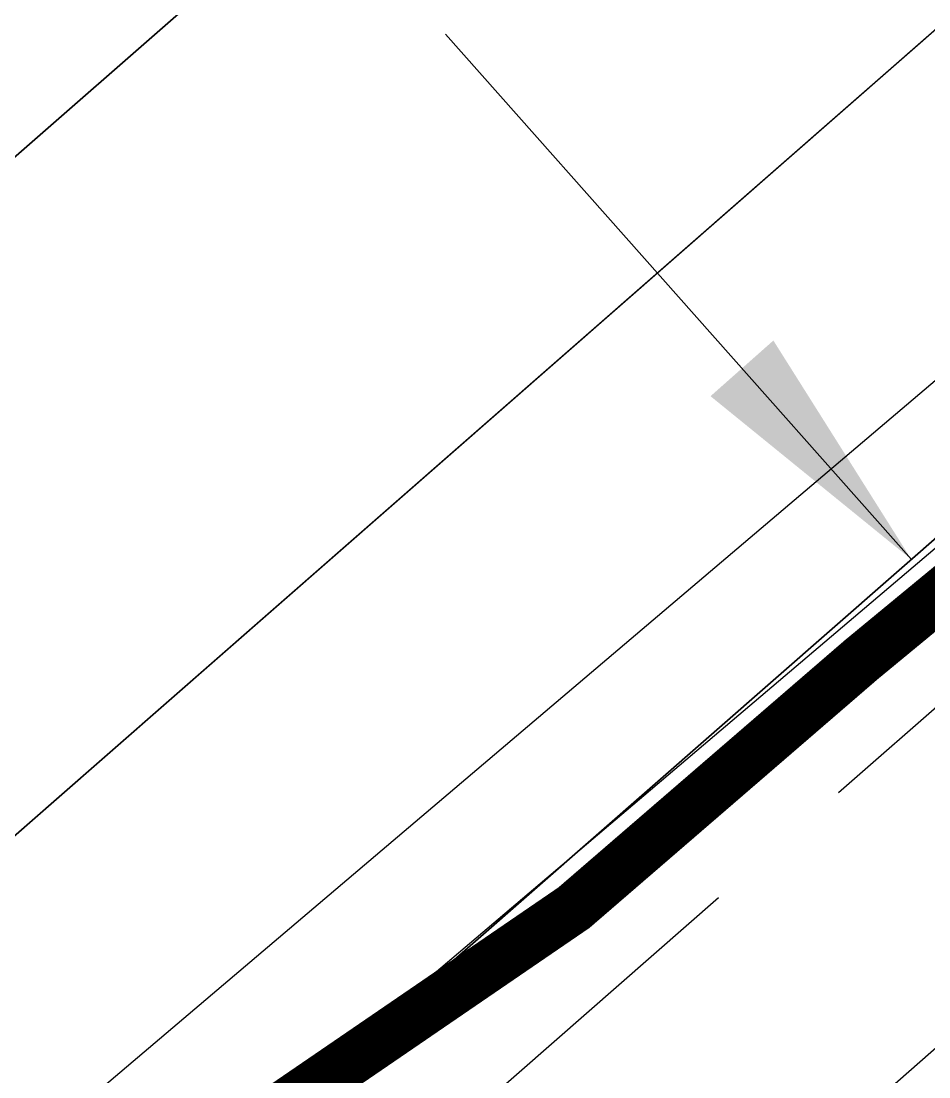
# Model space of a CAD drawing. Extents: x 380192 to 391966, y 6058532 to 6064394.
# Drawn here: x 389476.63 to 389512.17, y 6060777.75 to 6060819.11 of the extents above; entities that cross this region are included whole.
import ezdxf

# ---------------------------------------------------------------- set-up
doc = ezdxf.new("R2010")
doc.units = 0
doc.header["$LTSCALE"] = 5
doc.linetypes.add('DASHDOT2', pattern=[12.7, 6.35, -3.175, 0, -3.175])
doc.linetypes.add('foc-ACCESSROAD', pattern=[3.75, 2.5, -1.25])
for name, color, linetype in [('AS-WILDLIFE', 131, 'DASHDOT2'), ('F-AR', 190, 'foc-ACCESSROAD'), ('F-RW', 190, 'Continuous'), ('P-PROPOSED', 10, 'Continuous')]:
    doc.layers.add(name, color=color, linetype=linetype)
doc.layers.add('F-AR-T', color=190, linetype='Continuous', lineweight=9)
doc.styles.add('80CG', font='ARIALN.TTF', dxfattribs={"height": 10})
doc.dimstyles.new('Compass 5 000', dxfattribs={"dimscale": 5, "dimtxt": 9, "dimasz": 2, "dimexe": 0.2, "dimexo": 0.0625, "dimgap": 0.5, "dimtad": 0, "dimtih": 1, "dimtoh": 1, "dimzin": 0, "dimdsep": 46, "dimtxsty": '80CG', "dimcen": 0.1, "dimse1": 1, "dimse2": 1, "dimclrd": 256, "dimclrt": 256, "dimaunit": 1, "dimadec": 4, "dimazin": 0, "dimtfac": 0.06, "dimtofl": 0, "dimtmove": 0, "dimatfit": 1, "dimfxl": 0.2, "dimtolj": 1, "dimtzin": 0, "dimlwd": -1, "dimarcsym": 0})

msp = doc.modelspace()

# ---------------------------------------------------------------- linework, layer by layer
at = {"layer": 'AS-WILDLIFE', "const_width": 1.999, "flags": 128}
msp.add_lwpolyline([(389637.607, 6060908.145), (389634.243, 6060904.399), (389625.349, 6060896.682), (389615.273, 6060887.364), (389604.973, 6060878.733), (389593.69, 6060867.15), (389582.801, 6060857.322), (389580.208, 6060854.078), (389578.66, 6060851.963), (389578.852, 6060849.814), (389578.286, 6060851.754), (389574.806, 6060847.784), (389564.892, 6060840.487), (389554.327, 6060830.97), (389543.375, 6060821.996), (389530.898, 6060812.581), (389520.094, 6060802.82), (389509.52, 6060794.094), (389498.275, 6060784.383), (389485.518, 6060775.647), (389474.514, 6060767.236), (389463.335, 6060758.521), (389453.982, 6060748.327), (389443.438, 6060739.628), (389431.166, 6060731.218), (389423.165, 6060722.617), (389414.46, 6060711.785), (389402.489, 6060701.986), (389386.831, 6060689.739), (389373.418, 6060676.737), (389360.4, 6060665.99), (389348.107, 6060651.73), (389338.407, 6060644.581), (389325.632, 6060634.692), (389313.839, 6060625.174), (389301.115, 6060614.274), (389290.068, 6060604.302), (389280.2, 6060595.279), (389269.424, 6060585.959), (389259.9, 6060577.927), (389246.3, 6060566.355), (389236.563, 6060555.487), (389224.713, 6060546.341), (389214.803, 6060539.575), (389204.617, 6060530.187), (389195.132, 6060521.868), (389188.161, 6060514.591), (389185.201, 6060510.913), (389186.98, 6060509.797), (389185.449, 6060508.456), (389176.274, 6060502.844), (389167.16, 6060495.542), (389157.521, 6060487.05), (389148.049, 6060479.747), (389136.408, 6060468.976), (389123.657, 6060457.559), (389115.338, 6060449.311), (389112.753, 6060446.104), (389104.948, 6060439.753), (389096.282, 6060432.094), (389088.554, 6060424.038), (389082.481, 6060418.028), (389077.019, 6060412.906), (389066.009, 6060407.875), (389058.088, 6060401.104), (389050.956, 6060394.314), (389046.618, 6060391.787), (389038.544, 6060385.705), (389031.614, 6060381.346), (389025.607, 6060377.095), (389018.796, 6060371.228), (389012.494, 6060366.077), (389009.329, 6060362.052), (389003.318, 6060355.622), (388998.26, 6060348.124), (388992.21, 6060343.003), (388983.893, 6060335.667), (388975.56, 6060329.207), (388967.235, 6060321.445), (388960.762, 6060318.112), (388952.889, 6060313.126), (388943.495, 6060306.975), (388935.295, 6060299.802), (388926.171, 6060293.829), (388920.548, 6060289.196), (388918.012, 6060284.949), (388917.857, 6060282.889), (388917.344, 6060280.83), (388912.208, 6060275.364), (388900.555, 6060265.802), (388890.259, 6060256.122), (388881.146, 6060248.329), (388873.553, 6060239.235), (388864.878, 6060231.81), (388856.152, 6060224.136), (388849.118, 6060219.069), (388841.392, 6060215.04), (388833.762, 6060211.322), (388827.314, 6060205.438), (388819.01, 6060200.312), (388809.361, 6060192.111), (388801.074, 6060184.548), (388790.819, 6060175.149), (388778.317, 6060162.983), (388765.901, 6060152.195), (388755.475, 6060140.89), (388744.364, 6060130.551), (388732.442, 6060119.286), (388722.687, 6060108.769), (388713.451, 6060099.621), (388703.225, 6060090.191), (388692.154, 6060080.268), (388679.78, 6060069.987), (388671.689, 6060063.112), (388665.571, 6060056.715), (388654.758, 6060049.195), (388647.531, 6060042.365), (388642.435, 6060035.125), (388636.082, 6060029.603), (388631.442, 6060025.909), (388627.712, 6060023.324), (388623.568, 6060021.388), (388619.353, 6060019.093), (388614.873, 6060015.052), (388610.646, 6060011.743), (388605.714, 6060005.238), (388599.482, 6059998.519), (388590.066, 6059992.961), (388584.976, 6059988.769), (388577.022, 6059984.203), (388568.898, 6059978.922), (388556.438, 6059965.877), (388547.709, 6059956.975), (388538.378, 6059948.334), (388529.552, 6059938.192), (388521.442, 6059930.247), (388511.609, 6059923.761), (388505.701, 6059917.656), (388502.498, 6059913.351), (388499.33, 6059910.787), (388496.376, 6059909.417), (388490.292, 6059906.861), (388485.412, 6059902.528), (388481.254, 6059897.715), (388475.857, 6059893.148), (388468.99, 6059887.503), (388458.149, 6059878.129), (388450.676, 6059869.417), (388443.231, 6059863.385), (388436.096, 6059859.23), (388430.521, 6059855.397), (388427.527, 6059851.1), (388421.292, 6059846.069), (388416.006, 6059841.42), (388412.469, 6059835.258), (388408.785, 6059832.426), (388403.784, 6059828.492), (388400.248, 6059825.062), (388395.674, 6059821.521), (388391.572, 6059818.578), (388387.811, 6059815.861), (388381.033, 6059812.011), (388376.372, 6059809.336), (388375.539, 6059807.342), (388373.683, 6059805.066), (388366.837, 6059798.597), (388361.259, 6059794.656), (388357.528, 6059790.657), (388353.859, 6059785.292), (388348.56, 6059779.605), (388341.774, 6059773.004), (388338.624, 6059766.565), (388333.425, 6059762.24), (388326.597, 6059758.924), (388321.322, 6059753.708), (388316.126, 6059748.586), (388310.889, 6059745.545), (388303.944, 6059745.931), (388297.79, 6059747.353), (388289.837, 6059747.587), (388281.554, 6059745.175), (388273.258, 6059740.071), (388266.496, 6059732.105), (388262.205, 6059726.745), (388256.824, 6059720.376), (388250.833, 6059715.42), (388243.401, 6059711.147), (388236.006, 6059705.987), (388229.513, 6059699.15), (388222.085, 6059693.16), (388214.842, 6059685.875), (388206.985, 6059679.701), (388199.652, 6059674.032), (388192.26, 6059668.687), (388186.356, 6059665.045), (388184.31, 6059662.799), (388179.383, 6059659.394), (388172.35, 6059655.4), (388164.732, 6059650.753), (388153.428, 6059648.769), (388145.385, 6059647.214), (388133.685, 6059645.559), (388126.599, 6059642.782), (388117.555, 6059641.861), (388105.836, 6059641.345), (388096.741, 6059639.79), (388088.195, 6059639.44), (388079.273, 6059638.411), (388070.125, 6059638.19), (388060.472, 6059638.389), (388050.716, 6059638.313), (388039.832, 6059638.856), (388029.007, 6059638.667), (388019.072, 6059637.968), (388010.146, 6059637.77), (388001.542, 6059636.585), (387999.524, 6059635.018), (387994.164, 6059632.862), (387992.001, 6059631.71), (387989.927, 6059629.471), (387987.885, 6059628.336), (387986.107, 6059626.74), (387984.668, 6059628.998), (387986.582, 6059630.738), (387987.816, 6059632.483), (387990.157, 6059635.184), (387988.178, 6059631.792), (387988.393, 6059634.081), (387985.994, 6059636.525), (387980.757, 6059638.453), (387977.218, 6059636.253), (387974.383, 6059632.782), (387970.132, 6059633.727), (387966.691, 6059632.325), (387961.072, 6059631.384), (387954.64, 6059632.518), (387947.61, 6059637.609), (387939.727, 6059625.094), (387932.417, 6059623.762), (387924.494, 6059623.213), (387916.289, 6059624.7), (387906.938, 6059624.678), (387896.789, 6059624.73), (387885.651, 6059626.148), (387873.608, 6059628.262), (387862.665, 6059630.457), (387851.045, 6059632.955), (387840.888, 6059634.784), (387830.611, 6059637.148), (387818.823, 6059637.553), (387807.793, 6059638.15), (387793.977, 6059638.001), (387780.285, 6059637.685), (387768.088, 6059637.877), (387756.714, 6059638.697), (387744.954, 6059638.98), (387733.055, 6059639.029), (387720.444, 6059639.466), (387707.571, 6059639.912), (387694.439, 6059640.475), (387683.896, 6059641.95), (387686.445, 6059641.972), (387688.407, 6059641.154), (387688.258, 6059643.56), (387690.565, 6059648.702), (387694.777, 6059651.492), (387700.005, 6059649.201), (387704.639, 6059646.223), (387711.127, 6059644.845), (387721.715, 6059643.603), (387732.12, 6059643.442), (387742.952, 6059643.89), (387750.334, 6059643.668), (387757.578, 6059643.961), (387765.055, 6059643.371)], dxfattribs=at)
at = {"layer": 'F-AR', "flags": 128}
msp.add_lwpolyline([(388174.018, 6059623.569), (388166.556, 6059623.639), (388356.555, 6059791.978), (388549.741, 6059963.136), (389225.483, 6060549.948), (389380.176, 6060682.992), (389640.777, 6060911.299), (389644.109, 6060907.573), (389383.452, 6060679.217), (389228.751, 6060546.166), (388553.037, 6059959.379), (388359.87, 6059788.237), (388174.018, 6059623.569)], close=True, dxfattribs=at)
at = {"layer": 'F-RW', "flags": 128}
for points in [[(388536.558, 6059978.166), (389205.6, 6060559.16), (389222.538, 6060593.561), (389357.25, 6060709.421), (390053.396, 6061319.298), (390733.835, 6061907.841)], [(390746.914, 6061892.72), (390066.523, 6061304.219), (389370.347, 6060694.315), (389238.67, 6060581.067), (389221.754, 6060546.71), (388549.741, 6059963.136)], [(388705.105, 6060598.442), (389194.411, 6060583.595), (389216.357, 6060582.929), (389240.001, 6060582.212), (389370.347, 6060694.315), (390066.523, 6061304.219), (390746.914, 6061892.72)], [(388549.741, 6059963.136), (389225.483, 6060549.948), (389380.176, 6060682.992), (390076.368, 6061292.909), (390756.723, 6061881.379)], [(390756.723, 6061881.379), (390076.368, 6061292.909), (389380.176, 6060682.992), (389239.75, 6060562.219), (389228.565, 6060562.564), (389206.657, 6060563.228), (389179.23, 6060564.06)], [(390603.649, 6061821.67), (390040.27, 6061334.378), (389677.945, 6061016.953), (389665.822, 6060979.754), (389357.25, 6060709.421), (389222.538, 6060593.561), (389205.6, 6060559.16), (389187.893, 6060543.784)], [(390649.425, 6061768.747), (390090.466, 6061285.278), (389392.959, 6060674.209), (389235.287, 6060538.603), (388559.629, 6059951.864)]]:
    msp.add_lwpolyline(points, dxfattribs=at)
at = {"layer": 'P-PROPOSED', "flags": 128}
for points in [[(390125.534, 6061314.95), (390087.971, 6061277.771), (389971.297, 6061179.588), (389837.195, 6061062.815), (389780, 6061010.455), (389776.092, 6061008.278), (389699.036, 6060936.972), (389689.57, 6060932.148), (389681.44, 6060931.748), (389673.294, 6060915.455), (389651.305, 6060923.004), (389416.049, 6060723.174), (389233.181, 6060558.294), (389085.681, 6060431.03)], [(389088.953, 6060427.252), (389236.487, 6060554.545), (389419.341, 6060719.413), (389652.372, 6060917.353), (389675.808, 6060909.307), (389684.604, 6060926.9), (389690.885, 6060927.208), (389701.922, 6060932.834), (389779.047, 6061004.203), (389782.943, 6061006.373), (389840.524, 6061059.087), (389974.547, 6061175.791), (390091.343, 6061274.077), (390128.931, 6061311.279)]]:
    msp.add_lwpolyline(points, dxfattribs=at)

# ---------------------------------------------------------------- leaders
at = {"layer": 'F-AR-T'}
msp.add_leader([(389511.481, 6060798.025), (389493.244, 6060818.608)], dimstyle='Compass 5 000', override={"dimtxsty": '80CG'}, dxfattribs=at)

doc.saveas('drawing.dxf')
